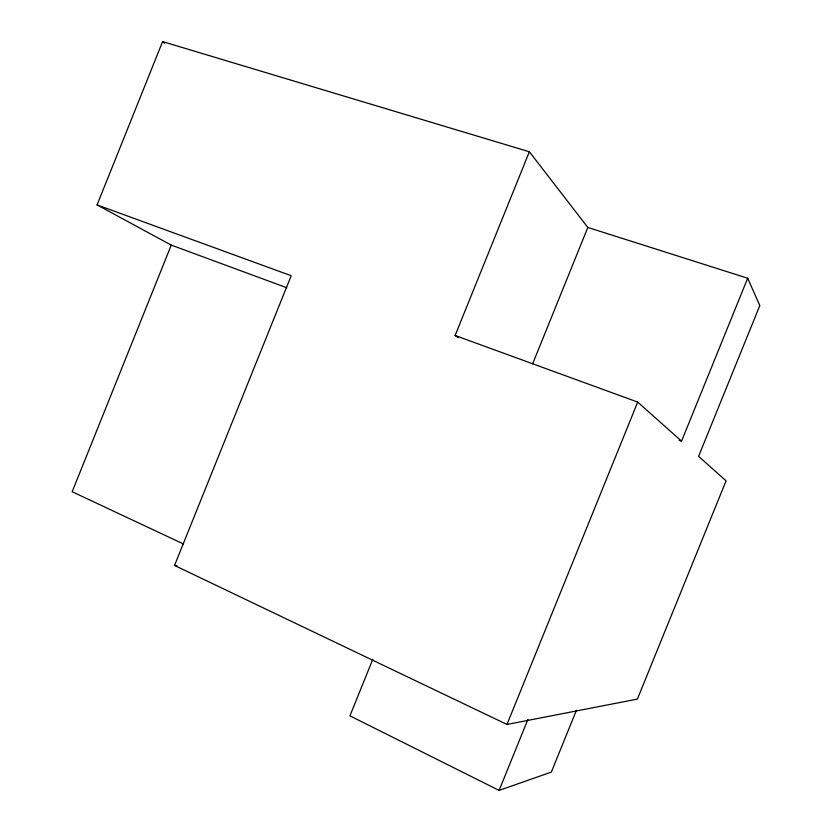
<?xml version="1.0" encoding="UTF-8"?>
<svg xmlns="http://www.w3.org/2000/svg" width="832" height="832" viewBox="0 0 832 832"><rect width="100%" height="100%" fill="white"/><g stroke="black" fill="none" stroke-linecap="round" stroke-linejoin="round"><path stroke-width="1.25" d="M97.074 204.922L162.604 41.6L529.35 151.767L587.829 227.438L747.677 278.231L759.824 305.542L698.589 456.342L726.076 480.834L637.385 699.098L506.99 724.454L174.533 565.438L291.21 275.725L97.074 204.922L171.267 245.107L286.759 287.737M171.267 245.107L72.176 491.733L183.539 544.024M458.338 337.688L455.114 335.494L529.35 151.767M372.809 659.266L349.929 715.842L499.106 790.4L551.346 772.086L576.451 710.226M532.636 363.834L587.829 227.438M506.99 724.454L637.707 402.085L455.114 335.494M499.106 790.4L527.873 719.493M679.12 440.253L681.554 441.158L747.677 278.231M174.533 565.438L177.07 565.708M162.604 41.6L164.622 43.233M637.707 402.085L681.554 441.158"/></g></svg>
